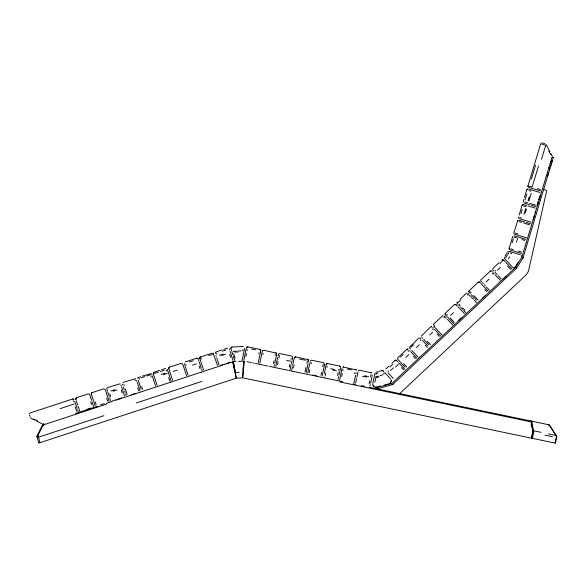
<?xml version="1.0" encoding="UTF-8"?>
<svg xmlns="http://www.w3.org/2000/svg" width="586" height="586" viewBox="0 0 586 586"><rect width="100%" height="100%" fill="white"/><g stroke="black" fill="none" stroke-linecap="round" stroke-linejoin="round"><path stroke-width="0.88" d="M235.037 372.271L236.165 378.204L38.742 443.111L36.911 436.13L42.478 425.011L43.694 423.964L44.082 424.286M391.25 380.431L391.089 381.786L389.609 383.574L390.254 383.09M521.767 256.727L521.459 255.547M231.558 350.736L230.84 348.333L231.719 347.102L243.329 346.399M243.153 370.22L243.586 364.463M243.315 370.235L243.747 364.477M260.418 352.413L260.726 350.362L259.898 349.424L247.9 346.905L246.845 347.146M274.841 363.122L276.695 354.252L276.453 353.197L263.868 350.245M230.84 348.333L231.133 347.505M391.265 380.732L391.089 381.786M259.825 363.335L261.905 353.241M291.762 370L292.399 366.792M339.653 380.006L341.528 370.909M372.747 383.771L374.571 374.959M260.726 350.919L260.543 349.937L259.715 349.373M276.695 354.252L276.504 353.27L275.684 352.706M532.645 432.571L532.381 429.787L532.733 432.307L531.509 438.16L532.645 432.571A2.769 0.454 -79.4 0 0 532.857 430.659L531.231 421.92L339.785 381.925M504.363 257.488L504.663 258.741L512.713 267.311M409.402 347.351L418.609 338.181L419.884 337.88M421.29 336.188L430.498 327.01L431.64 326.68M480.249 282.782L479.304 282.049L478.323 282.159L469.261 290.612L468.903 291.931L470.243 293.571M512.75 236.407L509.124 248.274L509.82 249.834M541.31 142.984L540.68 143.76L527.979 185.813L528.125 186.89M39.987 442.701L38.024 435.281L43.269 424.784M242.758 350.794L242.97 349.761M242.128 360.2L244.252 350.032M244.355 349.512L244.574 348.487M243.893 359.731L245.732 350.897M245.842 350.406L246.047 349.41M246.149 348.912L246.362 347.916M236.004 361.511L233.492 361.65L233.477 362.463L236.326 378.175L242.582 377.823L243.659 361.899C243.139 360.588 245.219 361.086 244.01 362.419L243.556 361.086L238.517 361.372M245.9 356.486L246.516 353.541M247.116 350.67L247.321 349.674M258.829 353.636L259.034 352.64M258.258 362.734L260.309 352.904M262.015 352.743L262.22 351.747M262.975 354.501L263.187 353.505M273.376 363.76L273.992 360.815M275.105 355.475L275.31 354.486M274.534 364.595L274.109 366.389M275.823 366.404L277.669 357.57M277.976 356.076L278.189 355.087M277.522 364.631L278.138 361.687M278.943 357.841L279.148 356.845M279.258 356.347L279.463 355.35M289.338 367.1L289.953 364.155M290.964 359.313L291.176 358.317M291.11 364.99L290.077 369.722M291.418 363.518L292.033 360.573M292.246 359.577L292.685 357.248L291.967 356.156L279.837 353.578L278.855 353.761L278.291 354.589M292.707 365.32L293.63 360.903M293.733 360.412L294.384 357.57L295.432 356.889L308.119 359.606M293.491 367.964L294.106 365.019M304.998 371.905L305.921 367.488M306.83 363.144L307.035 362.148M307.137 361.65L307.35 360.661M306.156 372.74L308.104 363.408M308.419 361.921L308.624 360.925M307.753 373.07L309.598 364.243M309.804 363.247L310.016 362.251M309.152 372.769L309.767 369.825M310.976 364.009L311.291 362.522M320.96 375.238L321.575 372.293M322.791 366.477L323.003 365.488M323.106 364.99L323.311 363.994M322.124 376.073L323.963 367.246M324.073 366.748L324.278 365.752M324.38 365.254L324.593 364.258M324.336 373.465L325.56 367.576M325.67 367.078L325.875 366.082M325.977 365.591L326.409 364.089L327.545 363.554L339.543 366.052L340.554 367.041M325.113 376.109L325.728 373.165M326.944 367.349L327.149 366.353M337.543 375.633L338.159 372.689M338.657 370.308L338.862 369.319M338.085 379.413L338.701 376.468M339.008 374.996L340.136 369.583M340.246 369.085L340.451 368.096M341.631 370.418L341.843 369.422M341.946 368.924L342.151 367.927M341.697 376.498L342.312 373.553M342.913 370.682L343.118 369.685M354.618 373.648L354.83 372.652M355.592 375.384L353.937 383.068M355.9 373.912L356.105 372.916M355.651 383.076L356.574 378.666M356.881 377.194L357.702 373.253M357.804 372.755L358.017 371.758M369.165 383.771L369.781 380.827M370.586 376.981L370.791 375.985M370.894 375.494L371.106 374.498M370.015 386.079L370.323 384.606M370.63 383.134L371.861 377.252M372.073 376.256L372.278 375.26M374.688 374.403L374.923 373.275M375.97 374.666L376.205 373.546L378.241 372.974M374.828 382.204L375.751 377.794L378.805 376.937M532.41 438.35L533.575 432.768M555.088 443.089L556.253 437.508A2.762 2.256 -80.2 0 0 555.968 435.449L549.639 425.766A2.864 2.366 -81.1 0 0 548.159 424.63L536.71 422.235M509.124 248.274L509.688 249.753M527.979 185.813L528.081 186.809M445.148 313.451L445.118 314.257M468.925 291.125L468.881 291.865M517.878 220.373L513.841 232.657L514.134 233.924M519.13 215.113L522.038 205.488L522.932 204.609M523.847 199.504L523.247 202.104M524.426 197.577L526.821 189.703L528.198 188.963M512.12 242.868L513.277 239.022M520.961 213.568L522.126 209.715M525.1 199.877L526.843 194.105M531.348 179.184L535.575 165.164M523.884 214.447L525.627 208.675M528.015 200.764L529.18 196.911M532.147 187.073L538.497 166.043M516.5 242.091L517.665 238.238M525.349 212.791L526.506 208.938M528.894 201.027L531.224 193.321M541.493 159.304L545.727 145.284M536.952 205.561L538.116 201.709M538.695 199.782L539.86 195.929M533.187 219.362L534.351 215.509M535.128 212.938L535.509 211.656M537.318 205.671L538.483 201.818M539.061 199.892L540.226 196.039M553.345 157.341L523.034 257.737L516.522 268.249L392.664 384.555L377.018 388.95L376.666 387.698L391.66 383.478A1.465 1.465 0 0 0 392.268 383.134L515.358 267.546M547.925 175.287L548.401 173.727M549.939 168.629L549.397 168.929M550.606 166.417L551.023 165.04M551.836 162.329L551.741 161.912M552.1 161.458L552.232 161.033L551.609 160.842M294.253 357.921L294.817 357.101L295.798 356.911M310.221 361.254L310.785 360.434L311.767 360.251L323.582 362.712L324.454 363.357M326.19 364.595L326.746 363.767L327.728 363.584M244.267 361.152L242.743 377.838L555.477 443.17L556.7 436.995A2.652 2.578 -80.9 0 0 556.671 436.621L556.605 436.299A2.805 2.776 -53.8 0 0 556.246 435.501L549.917 425.824A2.864 2.798 -88.4 0 0 548.159 424.63A2.864 2.798 -88.5 0 1 549.902 425.832M29.344 413.855L30.194 412.94L72.642 398.985C74.488 399.308 74.664 399.667 72.642 398.985M457.512 306.222L455.849 304.515L454.282 304.683L445.228 313.268L445.221 314.514L446.81 316.272M526.755 189.871L528.045 188.948M522.038 205.488L522.99 204.595M517.328 221.105L517.958 220.329M137.849 378.021L140.559 376.652M505.044 256.287L507.205 252.8M505.615 257.847L507.234 255.232M507.776 254.361L508.853 252.617M508.318 258.924L509.673 256.749M515.211 267.048L518.288 262.089M262.447 350.904L262.968 350.377M43.664 425.59L42.917 425.546M137.886 377.933L138.648 377.281M262.433 350.933L262.887 350.428M507.747 251.929L508.311 251.438M385.808 369.048L388.965 366.016M433.193 324.534L443.075 315.385M457.131 302.002L456.853 302.94L457.893 304.237M391.895 363.261L394.993 360.383L396.165 360.229M406.721 349.344C408.801 349.073 408.559 348.875 406.721 349.344L397.704 357.87L397.667 359.174L399.601 361.298M460.222 299.102L466.617 293.147M490.189 270.966L490.885 270.695L480.747 279.874L480.718 280.848L481.67 281.91M498.906 262.777L492.826 268.549L492.665 269.531L493.676 270.871M457.805 302.713L460.896 299.812M389.858 366.968L392.788 364.214M400.282 357.182L403.212 354.427M410.705 347.388L413.635 344.634M499.799 263.729L502.605 260.66M390.481 370.564L393.411 367.81M497.485 270.08L500.415 267.326M395.506 367.107L398.443 364.353M405.93 357.321L408.867 354.567M416.353 347.535L419.29 344.78M429.714 334.987L432.644 332.233M450.561 315.415L453.491 312.66M486.006 281.998L489.098 279.097M458.201 320.615L461.131 317.861M482.241 298.56L485.171 295.805M503.088 278.987L506.018 276.233M399.696 393.609L525.495 275.479A11.383 11.383 0 0 0 528.806 269.699L546.562 191.307A0.982 0.982 0 0 0 545.896 190.157L543.647 189.476M532.711 431.53L533.128 431.142M153.832 372.337L153.261 373.656L157.077 385.302M246.662 347.315L247.9 346.905M358.42 370.66L359.665 370.257L371.824 372.85L371.473 372.725M170.738 382.013L170.189 382.365M153.81 372.352L153.305 373.839M231.272 347.359L232.071 347.029M478.059 282.349L478.989 281.998L479.905 282.408M454.282 304.683L455.212 304.332L456.12 304.742M394.832 360.507L396.099 360.207L397.718 361.679M514.991 267.612L513.629 267.802M90.574 397.132L89.636 394.415L88.471 393.829L76.671 397.66L75.814 398.575L75.997 399.791M106.066 392.041L105.128 389.324L103.627 388.796L91.856 392.715L91.27 393.851L91.804 395.66M181.103 363.327L169.325 367.239L168.783 368.008L168.958 369.224M212.088 353.138L200.317 357.057L199.753 357.878L199.951 359.035M43.943 423.868L43.554 424.161A3.26 1.458 73.4 0 0 43.254 424.762M76.671 397.66L75.909 398.312L75.836 399.308M92.163 392.569L91.409 393.221L91.328 394.21M122.979 382.446L135.615 378.681M169.632 367.092L168.878 367.744L168.805 368.74M200.624 356.903L199.826 357.643L199.789 358.551M142.471 376.029L151.107 373.59M154.14 372.191L159.875 370.301M161.787 369.678L165.604 368.418M185.132 362.002L196.779 358.185L198.171 358.888M221.852 349.93L215.809 351.959L215.289 353.461M223.764 349.3L227.58 348.04M140.962 377.897L144.786 376.637M146.698 376.007L150.521 374.754M154.55 373.429L158.367 372.169M160.278 371.546L164.102 370.286M189.359 361.987L193.182 360.727M208.675 355.629L212.498 354.376M222.255 351.168L226.079 349.908M110.93 390.979L114.753 389.719M161.231 374.439L165.054 373.179M219.391 355.321L223.207 354.061M60.138 408.647L74.29 403.996M113.127 391.228L116.951 389.968M163.435 374.688L167.252 373.429M173.192 371.48L177.016 370.22M192.508 365.129L196.332 363.869M221.589 355.563L225.412 354.31M86.867 409.358L90.691 408.098M100.448 404.889L104.271 403.637M112.124 401.051L115.947 399.798M117.859 399.169L121.676 397.909M131.44 394.7L135.263 393.448M220.585 365.393L224.401 364.14M226.313 363.51L230.137 362.251M75.418 413.526L97.84 406.149M106.3 403.366L108.212 402.743M108.549 402.633L112.029 401.491M115.947 400.201L138.362 392.825M138.955 392.635L142.618 391.433M189.395 376.051L142.896 391.294M189.71 375.948L201.181 372.176M201.306 372.132L222.57 365.144M224.526 364.499L225.8 364.082M226.438 363.869L229.617 362.822M230.254 362.617L232.166 361.987M43.239 424.96L106.52 404.157M136.318 402.963L201.848 381.42M38.222 437.281L38.31 436.16L38.222 437.281L103.847 415.701M375.846 372.286L377.889 371.714M378.908 371.429L382.372 370.52L383.669 371.348M375.501 376.908L378.556 376.051M380.087 375.619L383.149 374.762M380.285 385.896L375.296 387.295L373.692 386.423L372.799 384.775M384.079 385.222L388.884 383.874M431.032 326.71L431.772 326.717M196.596 358.229L197.592 358.302L198.244 359.064M235.096 372.55L232.781 361.789L233.492 361.65L233.528 362.302M233.206 363.049L233.565 362.954L235.067 371.495M381.969 370.572L383.273 370.931M233.125 351.329L236.341 351.153M237.945 351.058L241.154 350.882M234.788 352.164L237.997 351.981M236.554 372.447L239.132 372.308M513.841 267.839L514.303 267.831M343.696 366.917L342.964 366.975L356.317 369.92M540.746 190.985L528.85 187.439M526.602 237.828L514.713 234.283M251.577 349.007L255.511 349.827M299.468 359.013L305.379 360.244M347.366 369.019L351.307 369.839M330.775 368.667L334.716 369.488M364.675 375.751L368.616 376.571M286.635 360.383L290.568 361.21M332.555 369.978L336.496 370.806M362.522 376.241L366.462 377.062M312.778 375.062L316.718 375.89M246.867 361.687L248.838 362.097M249.497 362.236L251.357 362.624M252.778 362.917L254.09 363.195M255.401 363.466L262.836 365.019M263.495 365.159L268.088 366.118M269.399 366.397L270.71 366.668M271.369 366.807L282.086 369.041M282.738 369.18L287.99 370.279M288.876 370.462L292.443 371.202M292.795 371.282L301.797 373.157M302.64 373.341L310.075 374.894M310.734 375.025L312.704 375.436M314.184 375.751L315.957 376.117M316.638 376.263L318.608 376.673M319.267 376.813L324.549 377.911M324.732 377.955L332.606 379.596M333.258 379.735L342.663 381.698M353.094 383.874L355.768 384.438M361.254 385.581L364.536 386.269M369.143 387.229L376.285 388.723M377.172 388.906L536.19 422.125M541.017 432.322L533.538 430.761L531.898 422.059M548.496 433.882L555.968 435.442M544.914 435.134L552.473 436.717M542.306 142.889L544.738 143.621M541.925 144.134L544.841 145.02M552.517 157.077L552.1 156.953L521.892 257.012A1.465 1.465 0 0 1 521.73 257.364L515.599 267.245A1.472 1.472 0 0 1 515.358 267.546M552.723 157.143L553.14 157.268M552.671 157.326L553.294 157.517M550.701 161.597L551.111 161.721M550.452 162.403L551.697 162.805M550.269 163.018L550.686 163.142M550.891 163.208L551.309 163.333M550.342 163.523L550.972 163.706M548.848 167.728L549.47 167.918M548.013 172.76L548.635 172.943M546.445 175.69L547.068 175.881M529.231 186.194L530.205 186.487M530.689 186.634L531.663 186.927M537.347 188.641L540.226 189.512M529.356 189.293L539.933 192.494M528.975 190.545L530.923 191.131M525.005 201.95L527.437 202.683M529.759 203.386L535.516 205.129M524.14 203.056L529.934 204.807M531.377 205.239L535.692 206.543M523.664 204.617L526.587 205.496M528.023 205.928L535.223 208.103M523.291 205.862L526.206 206.748M519.804 217.421L521.262 217.86M519.423 218.666L520.881 219.105M521.372 219.259L530.982 222.16M518.954 220.233L521.386 220.966M521.87 221.112L524.748 221.977M526.191 222.416L530.506 223.72M519.064 221.625L521.496 222.358M523.818 223.061L529.576 224.797M515.087 233.03L518.002 233.917M514.237 235.843L515.695 236.283M516.185 236.429L525.796 239.33M513.863 237.096L516.295 237.828M521.98 239.542L524.858 240.414M510.86 248.794L513.292 249.526M518.493 251.101L521.372 251.965M510.479 250.046L521.547 253.386M509.234 251.372L510.179 251.658M510.655 251.797L520.493 254.771M510.274 253.049L511.695 253.474M355.512 369.385L356.332 369.949M339.543 366.052L340.517 366.924M307.613 359.379L308.214 359.687M181.777 363.283L183.066 365.122M120.123 383.779L107.348 387.617L106.762 388.782L107.458 391.045M33.746 418.909L37.541 420.829M30.97 418.236L34.764 420.155M36.662 421.114L42.353 423.993M213.084 353.212L217.509 365.437M213.165 353.255L213.736 353.966M453.945 323.802L447.506 317.011M418.279 357.299L411.841 350.509M373.905 386.613L372.821 384.856M232.781 361.789L234.832 371.524M504.033 260.448L505.073 261.561M505.769 262.301L511.944 268.879M507.505 266.059L510.596 269.348M494.972 270.344L495.668 271.084M495.067 272.351L497.126 274.541M498.159 275.64L501.242 278.929M491.566 271.01L492.372 271.86M493.17 272.71L493.969 273.567M495.024 274.688L500.276 280.284M492.46 273.384L493.258 274.233M482.468 282.76L483.267 283.617M484.322 284.73L485.369 285.851M486.424 286.972L489.574 290.326M480.945 283.521L481.641 284.261M481.992 284.635L488.167 291.205M484.754 289.484L486.82 291.682M470.499 291.938L471.195 292.678M473.898 295.556L478.015 299.937M471.291 294.677L476.433 300.164M467.789 293.337L468.588 294.187M469.393 295.044L473.349 299.256M474.396 300.369L476.499 302.61M467.474 294.436L468.28 295.285M459.402 304.42L460.208 305.277M462.779 308.016L464.881 310.258M458.692 305.094L459.49 305.943M460.545 307.064L462.647 309.305M463.694 310.419L465.797 312.66M458.208 306.961L464.383 313.539M446.722 314.264L447.418 315.004M450.121 317.883L454.238 322.271M444.408 316.096L445.214 316.945M445.609 317.37L446.415 318.227M447.462 319.348L452.722 324.944M443.697 316.762L444.496 317.619M434.021 325.047L434.827 325.897M433.713 326.146L434.512 326.995M434.915 327.42L442.02 334.987M432.695 327.442L433.384 328.182M434.431 329.295L440.606 335.866M432.439 329.076L433.135 329.815M437.2 334.145L439.258 336.342M427.37 341.316L430.461 344.597M421.993 337.492L422.689 338.232M423.729 339.338L428.879 344.824M420.455 338.239L421.151 338.979M422.543 340.459L427.685 345.938M420.199 339.873L420.895 340.613M425.311 345.308L427.37 347.505M409.753 348.282L410.449 349.022M409.607 350.509L409.958 350.882M410.654 351.622L416.829 358.2M407.959 350.662L408.654 351.402M413.423 356.478L415.481 358.669M403.593 363.642L406.677 366.931M399.952 361.672L405.094 367.151M398.758 362.785L404.941 369.363M401.527 367.642L403.586 369.832M387.969 370.835L388.665 371.575M388.064 372.835L393.206 378.314M384.841 372.601L390.913 379.259M383.5 373.077L384.284 373.912M308.382 359.87L308.617 360.368M545.991 144.398L550.012 151.899M551.016 153.774L552.137 155.942M548.745 150.91L550.752 154.653M79.755 411.079L78.194 406.486M518.654 218.036L518.551 217.04L518.61 217.955M233.668 353.732L235.125 358.163M231.888 351.739L232.862 354.698M233.345 356.171L234.803 360.61M229.229 348.875L229.551 349.842M230.027 351.285L233.001 360.339M229.697 354.479L230.642 357.335M216.527 353.05L216.842 354.017M215.919 355.387L216.234 356.354M216.71 357.782L219.054 364.924M201.027 358.149L201.35 359.108M200.112 359.518L203.562 370.022M198.559 360.031L198.874 360.991M199.196 361.958L201.071 367.671M201.54 369.099L202.06 370.733M199.181 366.096L200.119 368.953M185.857 364.206L186.172 365.173M184.297 363.65L184.612 364.609M184.934 365.576L188.069 375.113M183.22 365.605L186.568 375.824M169.12 369.707L169.435 370.674M169.596 371.158L172.57 380.204M167.252 369.253L167.574 370.213M167.728 370.696L168.05 371.663M168.204 372.147L171.075 380.915M166.175 370.14L166.49 371.106M168.665 377.714L169.603 380.57M151.759 374.344L152.074 375.311M152.397 376.278L155.576 386.013M150.998 376.197L151.313 377.164M139.05 378.519L139.373 379.486M141.702 386.577L142.64 389.434M138.289 380.38L141.116 388.965M136.582 380.402L136.897 381.369M137.219 382.336L140.083 391.104M135.022 379.845L135.344 380.812M137.673 387.903L138.611 390.759M123.88 384.584L124.195 385.544M125.272 388.818L127.147 394.532M122.32 384.028L122.635 384.987M123.272 386.921L124.21 389.778M124.679 391.206L125.148 392.635M125.616 394.063L126.093 395.491M120.928 385.017L121.243 385.984M121.566 386.943L124.54 395.997M121.243 390.144L122.181 393.001M109.772 393.909L110.717 396.766M107.78 392.012L109.186 396.297M109.655 397.726L110.593 400.582M106.227 392.525L109.113 401.498M106.689 398.092L107.626 400.949M95.218 401.864L96.163 404.721M91.965 396.143L95.1 405.68M90.735 397.616L91.672 400.472M92.141 401.901L93.614 406.596M90.72 401.762L91.658 404.618M76.312 400.758L77.726 405.058M74.766 401.263L77.118 408.427M77.586 409.856L78.121 411.687M73.206 400.707L73.521 401.674M75.228 406.852L76.634 411.138M29.527 415.071L29.842 416.031M30.157 416.998L30.318 417.481M532.051 428.051L531.231 423.7L531.531 425.429M393.162 384.086A2.776 2.776 0 0 1 392.012 384.738M516.713 267.934A2.776 2.776 0 0 1 516.251 268.498M523.137 257.386A2.776 2.776 0 0 1 522.844 258.045M531.187 422.015A2.864 0.564 -78.9 0 0 530.989 421.048A2.871 1.641 -74.2 0 1 531.956 421.993M533.56 430.739A2.784 1.787 -74.5 0 1 533.612 432.776M530.989 421.056A2.864 0.549 -79.4 0 1 531.158 421.715M36.83 436.848A2.483 2.102 75.7 0 1 36.837 436.636M42.47 425.011A3.289 2.952 67.3 0 1 43.232 424.227M501.997 259.891L503.682 260.081L502.034 259.869M376.109 387.368L375.296 387.295L376.102 387.368"/></g></svg>
